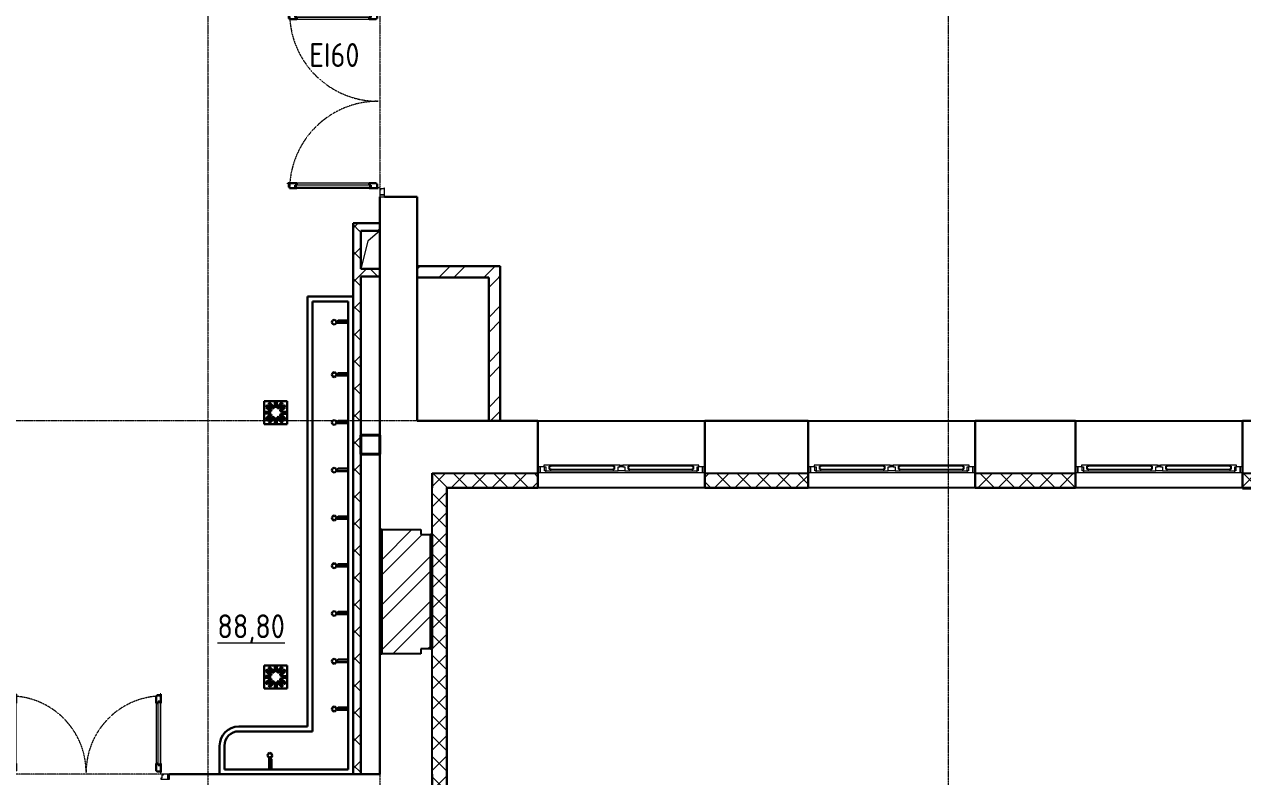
# Model space of a CAD drawing. Header units: millimetres. Extents: x -695119 to 412940, y -249585 to 622758.
# Drawn here: x -109387 to -96631, y 550035 to 557910 of the extents above; entities that cross this region are included whole.
import ezdxf

# ---------------------------------------------------------------- set-up
doc = ezdxf.new("R2010")
doc.units = ezdxf.units.MM
doc.linetypes.add('ADSK_Линия сетки', pattern=[25, 20, -2.5, 0, -2.5])
doc.linetypes.add('ADSK_Штриховая_ш2 п1_5', pattern=[4.5, 3, -1.5])
for name, color, linetype, lineweight in [('Двери', 8, 'Continuous', 9), ('Каркас_Импост', 8, 'Continuous', 9), ('Линии', 7, 'Continuous', 9), ('Марки помещений', 8, 'Continuous', 20), ('Монтажный зазор', 8, 'Continuous', 9), ('Несущие колонны', 252, 'Continuous', 18), ('Окна', 252, 'Continuous', 9), ('Оси', 252, 'Continuous', 9), ('Остекление', 8, 'Continuous', 9), ('Открывание', 8, 'ADSK_Штриховая_ш2 п1_5', 9), ('Панель', 252, 'Continuous', 30), ('Стены разрез', 7, 'Continuous', 30), ('Стены штриховка', 7, 'Continuous', 9), ('Текстовые примечания', 7, 'Continuous', 9)]:
    doc.layers.add(name, color=color, linetype=linetype, lineweight=lineweight)
doc.layers.add('Стены', color=194, linetype='Continuous')
doc.styles.add('GOST Common_2', font='', dxfattribs={"width": 0.9, "height": 250})
doc.styles.get('GOST Common_2').set_extended_font_data('GOST type B')
pattern_1 = [(0, (-109179.56, 538399.79), (406.4, 101.6), [33.528, -271.272, 33.528, -271.272, -1625.6]), (0, (-109179.56, 538399.79), (406.4, 101.6), [-609.6, 33.528, -576.072, 33.528, -271.272, -711.2]), (0, (-109179.56, 538399.79), (406.4, 101.6), [-1524, 33.528, -169.672, 33.528, -474.472]), (120, (-109027.16, 538450.59), (-291.18818, 301.15272), [33.528, -271.272, 33.528, -271.272, -1625.6]), (120, (-109027.16, 538450.59), (-291.18818, 301.15272), [-609.6, 33.528, -576.072, 33.528, -271.272, -711.2]), (120, (-109027.16, 538450.59), (-291.18818, 301.15272), [-1524, 33.528, -169.672, 33.528, -474.472]), (240, (-108976.36, 538653.79), (-115.21182, -402.75272), [33.528, -271.272, 33.528, -271.272, -1625.6]), (240, (-108976.36, 538653.79), (-115.21182, -402.75272), [-609.6, 33.528, -576.072, 33.528, -271.272, -711.2]), (240, (-108976.36, 538653.79), (-115.21182, -402.75272), [-1524, 33.528, -169.672, 33.528, -474.472])]
pattern_2 = [(45, (-109179.56, 538399.79), (-106.066, 106.066), []), (135, (-109179.56, 538399.79), (-106.066, -106.066), [])]
pattern_3 = [(45, (-109179.56, 538399.79), (-141.4214, 141.4214), []), (135, (-109179.56, 538399.79), (-141.4214, -141.4214), [])]
pattern_4 = [(45, (-109179.56, 538399.8), (-235.732, 235.732), []), (45, (-109022.4, 538399.8), (-235.732, 235.732), [])]

# ---------------------------------------------------------------- blocks, each defined once
blk = doc.blocks.new('BIMLIB_Окно_Двустворчатое_VEKA_СФрамугойСнизу_ГЛУХОЕ - Ж_ОК-7_2250х1750-3437283-План 1 этажа смеж')
at = {"layer": 'Каркас_Импост', "lineweight": 18}
for p, q in [((-791, 265), (-850, 265)), ((-850, 265), (-850, 207)), ((-786, 248), (-791, 265)), ((791, 265), (786, 248)), ((850, 265), (791, 265)), ((850, 207), (850, 265)), ((-850, 207), (-812, 207)), ((-792, 207), (-812, 207)), ((-812, 207), (-812, 190)), ((-812, 190), (-756, 190)), ((-804, 207), (-804, 248)), ((-804, 248), (-792, 248)), ((-792, 248), (-792, 207)), ((-742, 248), (-792, 248)), ((-756, 190), (-755, 191)), ((-755, 199), (-755, 231)), ((-755, 231), (-737, 231)), ((-737, 199), (-755, 199)), ((-755, 191), (-754, 190)), ((-754, 190), (-739, 190)), ((-737, 231), (-742, 248)), ((-739, 190), (-737, 199)), ((-85, 248), (-90, 231)), ((-90, 231), (-72, 231)), ((-72, 199), (-90, 199)), ((-90, 199), (-88, 190)), ((-88, 190), (-73, 190)), ((-35, 248), (-85, 248)), ((-73, 190), (-72, 191)), ((-72, 231), (-72, 199)), ((-72, 191), (-71, 190)), ((-71, 190), (-15, 190)), ((-35, 207), (-35, 248)), ((-15, 207), (-35, 207)), ((-15, 190), (-15, 207)), ((35, 207), (15, 207)), ((15, 207), (15, 190)), ((15, 190), (71, 190)), ((35, 248), (35, 207)), ((85, 248), (35, 248)), ((71, 190), (72, 191)), ((72, 199), (72, 231)), ((72, 231), (90, 231)), ((90, 199), (72, 199)), ((72, 191), (73, 190)), ((73, 190), (88, 190)), ((90, 231), (85, 248)), ((88, 190), (90, 199)), ((742, 248), (737, 231)), ((737, 231), (755, 231)), ((755, 199), (737, 199)), ((737, 199), (739, 190)), ((739, 190), (754, 190)), ((792, 248), (742, 248)), ((754, 190), (755, 191)), ((755, 231), (755, 199)), ((755, 191), (756, 190)), ((756, 190), (812, 190)), ((792, 207), (792, 248)), ((792, 248), (804, 248)), ((812, 207), (792, 207)), ((804, 248), (804, 207)), ((812, 190), (812, 207)), ((812, 207), (850, 207))]:
    blk.add_line(p, q, dxfattribs=at)
at = {"layer": 'Каркас_Импост'}
for p, q in [((791, 265), (-791, 265)), ((-756, 190), (-754, 190)), ((-85, 248), (-742, 248)), ((-739, 190), (-88, 190)), ((-73, 190), (-71, 190)), ((-35, 248), (35, 248)), ((-15, 207), (15, 207)), ((15, 190), (-15, 190)), ((71, 190), (73, 190)), ((742, 248), (85, 248)), ((88, 190), (739, 190)), ((754, 190), (756, 190))]:
    blk.add_line(p, q, dxfattribs=at)
at = {"layer": 'Окна'}
for p, q in [((-850, 265), (-875, 265)), ((-850, 207), (-850, 265)), ((875, 265), (850, 265)), ((850, 265), (850, 207)), ((-875, 207), (-850, 207)), ((850, 207), (875, 207))]:
    blk.add_line(p, q, dxfattribs=at)
at = {"layer": 'Остекление'}
for p, q in [((-752, 231), (-755, 231)), ((-755, 231), (-755, 199)), ((-755, 199), (-752, 199)), ((-75, 231), (-752, 231)), ((-752, 231), (-752, 199)), ((-752, 199), (-752, 231)), ((-752, 199), (-75, 199)), ((-75, 199), (-75, 231)), ((-75, 231), (-75, 199)), ((-72, 231), (-75, 231)), ((-75, 199), (-72, 199)), ((-72, 199), (-72, 231)), ((75, 231), (72, 231)), ((72, 231), (72, 199)), ((72, 199), (75, 199)), ((752, 231), (75, 231)), ((75, 231), (75, 199)), ((75, 199), (75, 231)), ((75, 199), (752, 199)), ((752, 199), (752, 231)), ((752, 231), (752, 199)), ((755, 231), (752, 231)), ((752, 199), (755, 199)), ((755, 199), (755, 231))]:
    blk.add_line(p, q, dxfattribs=at)
blk = doc.blocks.new('Дверь_Alumark_двупольная_S50 - Ш_2_Внутр_2000х2350-2611084-План 1 этажа смеж')
at = {"layer": 'Каркас_Импост'}
for p, q in [((-806, 195), (-855, 195)), ((-855, 195), (-855, 145)), ((-855, 145), (-783, 145)), ((-806, 187), (-806, 195)), ((-792, 187), (-806, 187)), ((-792, 153), (-792, 187)), ((-783, 153), (-792, 153)), ((-783, 145), (-783, 153)), ((1042, 153), (1033, 153)), ((1033, 153), (1033, 145)), ((1033, 145), (1105, 145)), ((1056, 187), (1042, 187)), ((1042, 187), (1042, 153)), ((1056, 195), (1056, 187)), ((1105, 195), (1056, 195)), ((1105, 145), (1105, 195))]:
    blk.add_line(p, q, dxfattribs=at)
at = {"layer": 'Монтажный зазор'}
for p, q in [((-875, 195), (-875, 145)), ((-855, 195), (-875, 195)), ((-875, 145), (-855, 145)), ((-855, 145), (-855, 195)), ((1125, 195), (1105, 195)), ((1105, 195), (1105, 145)), ((1105, 145), (1125, 145)), ((1125, 145), (1125, 195))]:
    blk.add_line(p, q, dxfattribs=at)
at = {"layer": 'Остекление'}
for p, q in [((-774, 1081), (-774, 289)), ((-753, 1081), (-774, 1081)), ((-753, 289), (-753, 1081)), ((1003, 289), (1003, 1081)), ((1003, 1081), (1024, 1081)), ((1024, 1081), (1024, 289)), ((-774, 289), (-753, 289)), ((1024, 289), (1003, 289))]:
    blk.add_line(p, q, dxfattribs=at)
at = {"layer": 'Открывание'}
for centre, start, end in [((-801, 213), 360, 88.8862), ((1051, 213), 91.1138, 180)]:
    blk.add_arc(centre, 926, start, end, dxfattribs=at)
at = {"layer": 'Панель'}
for p, q in [((-733, 1157), (-741, 1157)), ((-741, 1157), (-741, 1148)), ((-733, 1063), (-733, 1157)), ((1033, 1157), (1025, 1157)), ((1025, 1157), (1025, 1148)), ((1033, 1063), (1033, 1157)), ((-775, 1139), (-783, 1139)), ((-783, 1139), (-783, 1063)), ((-774, 1063), (-783, 1063)), ((-741, 1148), (-775, 1148)), ((-775, 1148), (-775, 1139)), ((-774, 1081), (-774, 1063)), ((-753, 1081), (-774, 1081)), ((-753, 1063), (-753, 1081)), ((-733, 1063), (-753, 1063)), ((991, 1139), (983, 1139)), ((983, 1139), (983, 1063)), ((983, 1063), (1003, 1063)), ((1025, 1148), (991, 1148)), ((991, 1148), (991, 1139)), ((1003, 1063), (1003, 1081)), ((1003, 1081), (1024, 1081)), ((1024, 1081), (1024, 1063)), ((1024, 1063), (1033, 1063)), ((-783, 307), (-783, 213)), ((-774, 307), (-783, 307)), ((-774, 289), (-774, 307)), ((-753, 289), (-774, 289)), ((-753, 307), (-753, 289)), ((-733, 307), (-753, 307)), ((-733, 231), (-733, 307)), ((983, 307), (983, 231)), ((983, 307), (1003, 307)), ((1003, 307), (1003, 289)), ((1003, 289), (1024, 289)), ((1024, 307), (1033, 307)), ((1024, 289), (1024, 307)), ((1033, 213), (1033, 307)), ((-783, 213), (-775, 213)), ((-775, 213), (-775, 222)), ((-775, 222), (-741, 222)), ((-741, 222), (-741, 231)), ((-741, 231), (-733, 231)), ((983, 231), (991, 231)), ((991, 231), (991, 222)), ((991, 222), (1025, 222)), ((1025, 222), (1025, 213)), ((1025, 213), (1033, 213))]:
    blk.add_line(p, q, dxfattribs=at)
at = {"layer": 'Панель', "lineweight": 9}
for p, q in [((-783, 1063), (-783, 307)), ((-733, 307), (-733, 1063)), ((983, 1063), (983, 307)), ((1033, 307), (1033, 1063))]:
    blk.add_line(p, q, dxfattribs=at)
blk = doc.blocks.new('Дверь_Alumark_двупольная_S50 - Ш_2_Внутр_1750х2350-3531886-План 1 этажа смеж')
at = {"layer": 'Каркас_Импост'}
for p, q in [((-681, 60), (-730, 60)), ((-730, 60), (-730, 10)), ((-730, 10), (-658, 10)), ((-681, 52), (-681, 60)), ((-667, 52), (-681, 52)), ((-667, 18), (-667, 52)), ((-658, 18), (-667, 18)), ((-658, 10), (-658, 18)), ((917, 18), (908, 18)), ((908, 18), (908, 10)), ((908, 10), (980, 10)), ((931, 52), (917, 52)), ((917, 52), (917, 18)), ((931, 60), (931, 52)), ((980, 60), (931, 60)), ((980, 10), (980, 60))]:
    blk.add_line(p, q, dxfattribs=at)
at = {"layer": 'Монтажный зазор'}
for p, q in [((-750, 60), (-750, 10)), ((-730, 60), (-750, 60)), ((-750, 10), (-730, 10)), ((-730, 10), (-730, 60)), ((1000, 60), (980, 60)), ((980, 60), (980, 10)), ((980, 10), (1000, 10)), ((1000, 10), (1000, 60))]:
    blk.add_line(p, q, dxfattribs=at)
at = {"layer": 'Остекление'}
for p, q in [((-649, 821), (-649, 154)), ((-628, 821), (-649, 821)), ((-628, 154), (-628, 821)), ((878, 154), (878, 821)), ((878, 821), (899, 821)), ((899, 821), (899, 154)), ((-649, 154), (-628, 154)), ((899, 154), (878, 154))]:
    blk.add_line(p, q, dxfattribs=at)
at = {"layer": 'Открывание'}
for centre, start, end in [((-676, 78), 360, 88.7123), ((926, 78), 91.2877, 180)]:
    blk.add_arc(centre, 801, start, end, dxfattribs=at)
at = {"layer": 'Панель'}
for p, q in [((-608, 897), (-616, 897)), ((-616, 897), (-616, 888)), ((-608, 803), (-608, 897)), ((908, 897), (900, 897)), ((900, 897), (900, 888)), ((908, 803), (908, 897)), ((-650, 879), (-658, 879)), ((-658, 879), (-658, 803)), ((-649, 803), (-658, 803)), ((-616, 888), (-650, 888)), ((-650, 888), (-650, 879)), ((-649, 821), (-649, 803)), ((-628, 821), (-649, 821)), ((-628, 803), (-628, 821)), ((-608, 803), (-628, 803)), ((866, 879), (858, 879)), ((858, 879), (858, 803)), ((858, 803), (878, 803)), ((900, 888), (866, 888)), ((866, 888), (866, 879)), ((878, 803), (878, 821)), ((878, 821), (899, 821)), ((899, 821), (899, 803)), ((899, 803), (908, 803)), ((-658, 172), (-658, 78)), ((-649, 172), (-658, 172)), ((-649, 154), (-649, 172)), ((-628, 154), (-649, 154)), ((-628, 172), (-628, 154)), ((-608, 172), (-628, 172)), ((-608, 96), (-608, 172)), ((858, 172), (858, 96)), ((858, 172), (878, 172)), ((878, 172), (878, 154)), ((878, 154), (899, 154)), ((899, 172), (908, 172)), ((899, 154), (899, 172)), ((908, 78), (908, 172)), ((-658, 78), (-650, 78)), ((-650, 78), (-650, 87)), ((-650, 87), (-616, 87)), ((-616, 87), (-616, 96)), ((-616, 96), (-608, 96)), ((858, 96), (866, 96)), ((866, 96), (866, 87)), ((866, 87), (900, 87)), ((900, 87), (900, 78)), ((900, 78), (908, 78))]:
    blk.add_line(p, q, dxfattribs=at)
at = {"layer": 'Панель', "lineweight": 9}
for p, q in [((-658, 803), (-658, 172)), ((-608, 172), (-608, 803)), ((858, 803), (858, 172)), ((908, 172), (908, 803))]:
    blk.add_line(p, q, dxfattribs=at)
blk = doc.blocks.new('ADSK_КолоннаЖБ_Прямоугольная1 - 200x200мм-3849918-План 1 этажа смеж')
at = {"layer": 'Несущие колонны', "lineweight": 40}
for p, q in [((-100, -100), (-100, 100)), ((-100, 100), (100, 100)), ((100, 100), (-100, 100)), ((-100, 100), (-100, -100)), ((100, 100), (100, -100)), ((100, -100), (100, 100)), ((100, -100), (-100, -100)), ((-100, -100), (100, -100))]:
    blk.add_line(p, q, dxfattribs=at)

msp = doc.modelspace()

# ---------------------------------------------------------------- hatches: boundary and pattern name
at = {"layer": 'Стены разрез', "lineweight": 9}
h = msp.add_hatch(dxfattribs=at)
h.set_pattern_fill('FP_2', color=256, style=0, pattern_type=2)
h.set_pattern_definition(pattern_3)
h.paths.add_polyline_path([(-105865.535, 555750.058), (-105665.535, 555750.058), (-105665.535, 555830.058), (-105945.535, 555830.058), (-105945.535, 555750.058)])
h = msp.add_hatch(dxfattribs=at)
h.set_pattern_fill('FP_2', color=256, style=0, pattern_type=2)
h.set_pattern_definition(pattern_3)
h.paths.add_polyline_path([(-105865.535, 550060.058), (-105865.535, 555750.058), (-105945.535, 555750.058), (-105945.535, 550060.058)])
h = msp.add_hatch(dxfattribs=at)
h.set_pattern_fill('FP_2', color=256, style=0, pattern_type=2)
h.set_pattern_definition(pattern_3)
h.paths.add_polyline_path([(-105865.535, 555270.058), (-105665.535, 555270.058), (-105665.535, 555350.058), (-105865.535, 555350.058)])
h = msp.add_hatch(dxfattribs=at)
h.set_pattern_fill('FP_1', color=256, style=0, pattern_type=2)
h.set_pattern_definition(pattern_4)
h.paths.add_polyline_path([(-104403.535, 555260.058), (-104403.535, 555380.058), (-105275.535, 555380.058), (-105275.535, 555260.058), (-104523.535, 555260.058)])
h = msp.add_hatch(dxfattribs=at)
h.set_pattern_fill('FP_1', color=256, style=0, pattern_type=2)
h.set_pattern_definition(pattern_4)
h.paths.add_polyline_path([(-104403.535, 553760.058), (-104403.535, 555260.058), (-104523.535, 555260.058), (-104523.535, 553760.058)])
h = msp.add_hatch(dxfattribs=at)
h.set_pattern_fill('FP_5', color=256, style=0, pattern_type=2)
h.set_pattern_definition(pattern_2)
h.paths.add_polyline_path([(-89952.535, 553060.058), (-89952.535, 553134.058), (-89950.535, 553134.058), (-89950.535, 553210.058), (-90990.535, 553210.058), (-90990.535, 553134.058), (-90988.535, 553134.058), (-90988.535, 553060.058), (-90011.374, 553060.058)])
h.paths.add_polyline_path([(-88198.535, 553060.058), (-87117.535, 553060.058), (-87117.535, 553134.058), (-87115.535, 553134.058), (-87115.535, 553210.058), (-88200.535, 553210.058), (-88200.535, 553134.058), (-88198.535, 553134.058)])
h.paths.add_polyline_path([(-81617.535, 553060.058), (-81617.535, 553210.058), (-85313.535, 553210.058), (-85313.535, 553060.058), (-82118.346, 553060.058)])
h.paths.add_polyline_path([(-92742.535, 553060.058), (-92742.535, 553134.058), (-92740.535, 553134.058), (-92740.535, 553210.058), (-93805.535, 553210.058), (-93805.535, 553134.058), (-93803.535, 553134.058), (-93803.535, 553060.058), (-93599.114, 553060.058)])
h.paths.add_polyline_path([(-95557.535, 553060.058), (-95557.535, 553134.058), (-95555.535, 553134.058), (-95555.535, 553210.058), (-96630.535, 553210.058), (-96630.535, 553134.058), (-96628.535, 553134.058), (-96628.535, 553060.058), (-95751.758, 553060.058)])
h.paths.add_polyline_path([(-99428.535, 553060.058), (-98382.535, 553060.058), (-98382.535, 553134.058), (-98380.535, 553134.058), (-98380.535, 553210.058), (-99430.535, 553210.058), (-99430.535, 553134.058), (-99428.535, 553134.058)])
h.paths.add_polyline_path([(-105115.535, 553060.058), (-104012.535, 553060.058), (-104012.535, 553134.058), (-104010.535, 553134.058), (-104010.535, 553210.058), (-105115.535, 553210.058), (-105115.535, 553134.058)])
h.paths.add_polyline_path([(-101182.535, 553060.058), (-101182.535, 553134.058), (-101180.535, 553134.058), (-101180.535, 553210.058), (-102260.535, 553210.058), (-102260.535, 553134.058), (-102258.535, 553134.058), (-102258.535, 553060.058), (-102209.689, 553060.058)])
h = msp.add_hatch(dxfattribs=at)
h.set_pattern_fill('FP_4', color=256, style=0, pattern_type=2)
h.set_pattern_definition(pattern_1)
h.paths.add_polyline_path([(-81617.535, 553058.058), (-81617.535, 553060.058), (-85313.535, 553060.058), (-85313.535, 553058.058), (-82118.346, 553058.058)])
h.paths.add_polyline_path([(-96469.306, 553058.058), (-95555.535, 553058.058), (-95555.535, 553134.058), (-95557.535, 553134.058), (-95557.535, 553060.058), (-96628.535, 553060.058), (-96628.535, 553134.058), (-96630.535, 553134.058), (-96630.535, 553058.058)])
h.paths.add_polyline_path([(-98380.535, 553058.058), (-98380.535, 553134.058), (-98382.535, 553134.058), (-98382.535, 553060.058), (-99428.535, 553060.058), (-99428.535, 553134.058), (-99430.535, 553134.058), (-99430.535, 553058.058), (-99339.497, 553058.058)])
h.paths.add_polyline_path([(-90011.374, 553058.058), (-89950.535, 553058.058), (-89950.535, 553134.058), (-89952.535, 553134.058), (-89952.535, 553060.058), (-90988.535, 553060.058), (-90988.535, 553134.058), (-90990.535, 553134.058), (-90990.535, 553058.058), (-90728.922, 553058.058)])
h.paths.add_polyline_path([(-104963.535, 553058.058), (-104010.535, 553058.058), (-104010.535, 553134.058), (-104012.535, 553134.058), (-104012.535, 553060.058), (-104965.535, 553060.058)])
h.paths.add_polyline_path([(-93805.535, 553058.058), (-92740.535, 553058.058), (-92740.535, 553134.058), (-92742.535, 553134.058), (-92742.535, 553060.058), (-93803.535, 553060.058), (-93803.535, 553134.058), (-93805.535, 553134.058)])
h.paths.add_polyline_path([(-87115.535, 553058.058), (-87115.535, 553134.058), (-87117.535, 553134.058), (-87117.535, 553060.058), (-88198.535, 553060.058), (-88198.535, 553134.058), (-88200.535, 553134.058), (-88200.535, 553058.058), (-87141.182, 553058.058)])
h.paths.add_polyline_path([(-102260.535, 553058.058), (-101180.535, 553058.058), (-101180.535, 553134.058), (-101182.535, 553134.058), (-101182.535, 553060.058), (-102258.535, 553060.058), (-102258.535, 553134.058), (-102260.535, 553134.058)])
h = msp.add_hatch(dxfattribs=at)
h.set_pattern_fill('FP_4', color=256, style=0, pattern_type=2)
h.set_pattern_definition(pattern_1)
h.paths.add_polyline_path([(-133015.535, 553052.058), (-132490.535, 553052.058), (-132490.535, 553057.058), (-133015.535, 553057.058)])
h.paths.add_polyline_path([(-123565.535, 553052.058), (-123565.535, 553057.058), (-124065.535, 553057.058), (-124065.535, 553052.058), (-123736.128, 553052.058)])
h.paths.add_polyline_path([(-96095.535, 553052.058), (-96095.535, 553057.058), (-96630.535, 553057.058), (-96630.535, 553052.058), (-96469.306, 553052.058)])
h = msp.add_hatch(dxfattribs=at)
h.set_pattern_fill('FP_5', color=256, style=0, pattern_type=2)
h.set_pattern_definition(pattern_2)
h.paths.add_polyline_path([(-105115.535, 549360.058), (-104965.535, 549360.058), (-104965.535, 553060.058), (-105115.535, 553060.058), (-105115.535, 549510.058)])
h = msp.add_hatch(dxfattribs=at)
h.set_pattern_fill('FP_4', color=256, style=0, pattern_type=2)
h.set_pattern_definition(pattern_1)
h.paths.add_polyline_path([(-104963.535, 549360.058), (-104963.535, 553058.058), (-104965.535, 553058.058), (-104965.535, 549360.058)])
h = msp.add_hatch(dxfattribs=at)
h.set_pattern_fill('FP_1', color=256, style=0, pattern_type=2)
h.set_pattern_definition(pattern_4)
h.paths.add_polyline_path([(-105235.535, 551321.076), (-105235.535, 551371.076), (-105135.535, 551371.076), (-105135.535, 552571.076), (-105235.535, 552571.076), (-105235.535, 552621.076), (-105645.535, 552621.076), (-105645.535, 551321.076)])

# ---------------------------------------------------------------- linework, layer by layer
at = {"lineweight": 18}
for p, q in [((-105665.535, 555750.058), (-105792.177, 555640.524)), ((-105792.177, 555640.524), (-105865.535, 555350.058))]:
    msp.add_line(p, q, dxfattribs=at)
at = {"layer": 'Линии', "lineweight": 30}
for p, q in [((-106421.417, 550558.961), (-106421.417, 555059.504)), ((-105945.535, 555059.504), (-106421.417, 555059.504)), ((-106371.372, 550508.918), (-106371.372, 555009.504)), ((-105995.535, 555009.504), (-106371.372, 555009.504)), ((-105995.535, 555009.504), (-105995.535, 550110.058)), ((-106160.732, 554809.53), (-106169.187, 554792.62)), ((-106169.187, 554792.62), (-106160.732, 554775.71)), ((-106143.822, 554817.984), (-106160.732, 554809.53)), ((-106126.913, 554809.53), (-106143.822, 554817.984)), ((-106118.458, 554792.62), (-106126.913, 554809.53)), ((-106126.913, 554775.71), (-106118.458, 554792.62)), ((-106110.005, 554801.075), (-106118.46, 554792.62)), ((-106118.46, 554792.62), (-106110.005, 554784.165)), ((-106101.55, 554809.529), (-106110.005, 554801.075)), ((-106110.005, 554784.165), (-106101.55, 554784.165)), ((-106000.092, 554809.529), (-106101.55, 554809.529)), ((-106101.55, 554784.165), (-106000.092, 554784.165)), ((-106160.732, 554775.71), (-106143.822, 554767.256)), ((-106143.822, 554767.256), (-106126.913, 554775.71)), ((-106143.822, 554267.984), (-106160.732, 554259.53)), ((-106126.913, 554259.53), (-106143.822, 554267.984)), ((-106160.732, 554259.53), (-106169.187, 554242.62)), ((-106169.187, 554242.62), (-106160.732, 554225.71)), ((-106160.732, 554225.71), (-106143.822, 554217.256)), ((-106143.822, 554217.256), (-106126.913, 554225.71)), ((-106118.458, 554242.62), (-106126.913, 554259.53)), ((-106126.913, 554225.71), (-106118.458, 554242.62)), ((-106110.005, 554251.075), (-106118.46, 554242.62)), ((-106118.46, 554242.62), (-106110.005, 554234.165)), ((-106101.55, 554259.529), (-106110.005, 554251.075)), ((-106110.005, 554234.165), (-106101.55, 554234.165)), ((-106000.092, 554259.529), (-106101.55, 554259.529)), ((-106101.55, 554234.165), (-106000.092, 554234.165)), ((-106635.855, 553965.412), (-106875.855, 553965.412)), ((-106875.308, 553964.865), (-106875.308, 553724.865)), ((-106817.481, 553864.465), (-106853.705, 553900.688)), ((-106840.11, 553915.377), (-106803.886, 553879.154)), ((-106789.601, 553893.439), (-106825.824, 553929.663)), ((-106811.682, 553943.805), (-106775.459, 553907.581)), ((-106764.998, 553915.82), (-106764.998, 553948.193)), ((-106744.998, 553948.193), (-106744.998, 553915.82)), ((-106700.036, 553943.805), (-106736.259, 553907.581)), ((-106722.117, 553893.439), (-106685.893, 553929.663)), ((-106707.832, 553879.154), (-106671.608, 553915.377)), ((-106656.919, 553900.688), (-106693.143, 553864.465)), ((-106635.308, 553724.865), (-106635.308, 553964.865)), ((-106824.923, 553835.33), (-106857.295, 553835.544)), ((-106857.163, 553855.543), (-106824.791, 553855.33)), ((-106853.705, 553789.041), (-106817.481, 553825.265)), ((-106803.339, 553811.123), (-106839.563, 553774.899)), ((-106825.278, 553760.614), (-106789.054, 553796.838)), ((-106774.912, 553782.696), (-106811.135, 553746.472)), ((-106764.451, 553742.085), (-106764.451, 553774.458)), ((-106744.451, 553774.458), (-106744.451, 553742.085)), ((-106699.489, 553746.472), (-106735.712, 553782.696)), ((-106721.57, 553796.838), (-106685.347, 553760.614)), ((-106671.061, 553774.899), (-106707.285, 553811.123)), ((-106693.143, 553825.265), (-106656.919, 553789.041)), ((-106651.738, 553834.187), (-106684.111, 553834.401)), ((-106683.979, 553854.4), (-106651.607, 553854.187)), ((-106160.732, 553759.53), (-106169.187, 553742.62)), ((-106143.822, 553767.984), (-106160.732, 553759.53)), ((-106126.913, 553759.53), (-106143.822, 553767.984)), ((-106118.458, 553742.62), (-106126.913, 553759.53)), ((-106101.55, 553759.529), (-106110.005, 553751.075)), ((-106000.092, 553759.529), (-106101.55, 553759.529)), ((-106875.308, 553724.865), (-106635.308, 553724.865)), ((-106169.187, 553742.62), (-106160.732, 553725.71)), ((-106160.732, 553725.71), (-106143.822, 553717.256)), ((-106143.822, 553717.256), (-106126.913, 553725.71)), ((-106126.913, 553725.71), (-106118.458, 553742.62)), ((-106110.005, 553751.075), (-106118.46, 553742.62)), ((-106118.46, 553742.62), (-106110.005, 553734.165)), ((-106110.005, 553734.165), (-106101.55, 553734.165)), ((-106101.55, 553734.165), (-106000.092, 553734.165)), ((-106160.732, 553259.53), (-106169.187, 553242.62)), ((-106143.822, 553267.984), (-106160.732, 553259.53)), ((-106126.913, 553259.53), (-106143.822, 553267.984)), ((-106118.458, 553242.62), (-106126.913, 553259.53)), ((-106110.005, 553251.075), (-106118.46, 553242.62)), ((-106101.55, 553259.529), (-106110.005, 553251.075)), ((-106000.092, 553259.529), (-106101.55, 553259.529)), ((-106169.187, 553242.62), (-106160.732, 553225.71)), ((-106160.732, 553225.71), (-106143.822, 553217.256)), ((-106143.822, 553217.256), (-106126.913, 553225.71)), ((-106126.913, 553225.71), (-106118.458, 553242.62)), ((-106118.46, 553242.62), (-106110.005, 553234.165)), ((-106110.005, 553234.165), (-106101.55, 553234.165)), ((-106101.55, 553234.165), (-106000.092, 553234.165)), ((-106160.732, 552759.53), (-106169.187, 552742.62)), ((-106169.187, 552742.62), (-106160.732, 552725.71)), ((-106143.822, 552767.984), (-106160.732, 552759.53)), ((-106126.913, 552759.53), (-106143.822, 552767.984)), ((-106118.458, 552742.62), (-106126.913, 552759.53)), ((-106126.913, 552725.71), (-106118.458, 552742.62)), ((-106110.005, 552751.075), (-106118.46, 552742.62)), ((-106118.46, 552742.62), (-106110.005, 552734.165)), ((-106101.55, 552759.529), (-106110.005, 552751.075)), ((-106000.092, 552759.529), (-106101.55, 552759.529)), ((-106160.732, 552725.71), (-106143.822, 552717.256)), ((-106143.822, 552717.256), (-106126.913, 552725.71)), ((-106110.005, 552734.165), (-106101.55, 552734.165)), ((-106101.55, 552734.165), (-106000.092, 552734.165)), ((-106160.732, 552259.53), (-106169.187, 552242.62)), ((-106169.187, 552242.62), (-106160.732, 552225.71)), ((-106143.822, 552267.984), (-106160.732, 552259.53)), ((-106160.732, 552225.71), (-106143.822, 552217.256)), ((-106126.913, 552259.53), (-106143.822, 552267.984)), ((-106143.822, 552217.256), (-106126.913, 552225.71)), ((-106118.458, 552242.62), (-106126.913, 552259.53)), ((-106126.913, 552225.71), (-106118.458, 552242.62)), ((-106110.005, 552251.075), (-106118.46, 552242.62)), ((-106118.46, 552242.62), (-106110.005, 552234.165)), ((-106101.55, 552259.529), (-106110.005, 552251.075)), ((-106110.005, 552234.165), (-106101.55, 552234.165)), ((-106000.092, 552259.529), (-106101.55, 552259.529)), ((-106101.55, 552234.165), (-106000.092, 552234.165)), ((-106160.732, 551759.53), (-106169.187, 551742.62)), ((-106169.187, 551742.62), (-106160.732, 551725.71)), ((-106143.822, 551767.984), (-106160.732, 551759.53)), ((-106160.732, 551725.71), (-106143.822, 551717.256)), ((-106126.913, 551759.53), (-106143.822, 551767.984)), ((-106143.822, 551717.256), (-106126.913, 551725.71)), ((-106118.458, 551742.62), (-106126.913, 551759.53)), ((-106126.913, 551725.71), (-106118.458, 551742.62)), ((-106110.005, 551751.075), (-106118.46, 551742.62)), ((-106118.46, 551742.62), (-106110.005, 551734.165)), ((-106101.55, 551759.529), (-106110.005, 551751.075)), ((-106110.005, 551734.165), (-106101.55, 551734.165)), ((-106000.092, 551759.529), (-106101.55, 551759.529)), ((-106101.55, 551734.165), (-106000.092, 551734.165)), ((-106160.732, 551259.53), (-106169.187, 551242.62)), ((-106169.187, 551242.62), (-106160.732, 551225.71)), ((-106143.822, 551267.984), (-106160.732, 551259.53)), ((-106160.732, 551225.71), (-106143.822, 551217.256)), ((-106126.913, 551259.53), (-106143.822, 551267.984)), ((-106143.822, 551217.256), (-106126.913, 551225.71)), ((-106118.458, 551242.62), (-106126.913, 551259.53)), ((-106126.913, 551225.71), (-106118.458, 551242.62)), ((-106110.005, 551251.075), (-106118.46, 551242.62)), ((-106118.46, 551242.62), (-106110.005, 551234.165)), ((-106101.55, 551259.529), (-106110.005, 551251.075)), ((-106110.005, 551234.165), (-106101.55, 551234.165)), ((-106000.092, 551259.529), (-106101.55, 551259.529)), ((-106101.55, 551234.165), (-106000.092, 551234.165)), ((-106635.855, 551198.682), (-106875.855, 551198.682)), ((-106875.308, 551198.135), (-106875.308, 550958.135)), ((-106857.163, 551088.813), (-106824.791, 551088.599)), ((-106817.481, 551097.734), (-106853.705, 551133.958)), ((-106840.11, 551148.647), (-106803.886, 551112.423)), ((-106789.601, 551126.709), (-106825.824, 551162.932)), ((-106811.682, 551177.074), (-106775.459, 551140.851)), ((-106764.998, 551149.089), (-106764.998, 551181.462)), ((-106744.998, 551181.462), (-106744.998, 551149.089)), ((-106700.036, 551177.074), (-106736.259, 551140.851)), ((-106722.117, 551126.709), (-106685.893, 551162.932)), ((-106707.832, 551112.423), (-106671.608, 551148.647)), ((-106656.919, 551133.958), (-106693.143, 551097.734)), ((-106683.979, 551087.67), (-106651.607, 551087.456)), ((-106635.308, 550958.135), (-106635.308, 551198.135)), ((-106875.308, 550958.135), (-106635.308, 550958.135)), ((-106824.923, 551068.599), (-106857.295, 551068.813)), ((-106853.705, 551022.311), (-106817.481, 551058.535)), ((-106803.339, 551044.392), (-106839.563, 551008.169)), ((-106825.278, 550993.883), (-106789.054, 551030.107)), ((-106774.912, 551015.965), (-106811.135, 550979.741)), ((-106764.451, 550975.354), (-106764.451, 551007.727)), ((-106744.451, 551007.727), (-106744.451, 550975.354)), ((-106699.489, 550979.741), (-106735.712, 551015.965)), ((-106721.57, 551030.107), (-106685.347, 550993.883)), ((-106671.061, 551008.169), (-106707.285, 551044.392)), ((-106693.143, 551058.535), (-106656.919, 551022.311)), ((-106651.738, 551067.457), (-106684.111, 551067.67)), ((-106160.732, 550759.53), (-106169.187, 550742.62)), ((-106169.187, 550742.62), (-106160.732, 550725.71)), ((-106143.822, 550767.984), (-106160.732, 550759.53)), ((-106160.732, 550725.71), (-106143.822, 550717.256)), ((-106126.913, 550759.53), (-106143.822, 550767.984)), ((-106143.822, 550717.256), (-106126.913, 550725.71)), ((-106118.458, 550742.62), (-106126.913, 550759.53)), ((-106126.913, 550725.71), (-106118.458, 550742.62)), ((-106110.005, 550751.075), (-106118.46, 550742.62)), ((-106118.46, 550742.62), (-106110.005, 550734.165)), ((-106101.55, 550759.529), (-106110.005, 550751.075)), ((-106110.005, 550734.165), (-106101.55, 550734.165)), ((-106000.092, 550759.529), (-106101.55, 550759.529)), ((-106101.55, 550734.165), (-106000.092, 550734.165)), ((-107145.595, 550508.918), (-106371.372, 550508.918)), ((-107142.031, 550558.961), (-106421.417, 550558.961)), ((-107342.031, 550060.058), (-107342.031, 550358.961)), ((-107292.031, 550110.058), (-107292.031, 550358.961)), ((-106832.615, 550275.407), (-106841.07, 550258.497)), ((-106841.07, 550258.497), (-106832.615, 550241.588)), ((-106815.705, 550283.862), (-106832.615, 550275.407)), ((-106832.615, 550241.588), (-106815.705, 550233.133)), ((-106815.706, 550233.135), (-106824.16, 550224.68)), ((-106824.16, 550224.68), (-106824.16, 550216.225)), ((-106824.16, 550216.225), (-106824.16, 550114.767)), ((-106807.251, 550224.68), (-106815.706, 550233.135)), ((-106798.796, 550275.407), (-106815.705, 550283.862)), ((-106815.705, 550233.133), (-106798.796, 550241.588)), ((-106798.796, 550216.225), (-106807.251, 550224.68)), ((-106790.341, 550258.497), (-106798.796, 550275.407)), ((-106798.796, 550241.588), (-106790.341, 550258.497)), ((-106798.796, 550114.767), (-106798.796, 550216.225)), ((-105995.535, 550110.058), (-107292.031, 550110.058))]:
    msp.add_line(p, q, dxfattribs=at)
for centre, radius, start, end in [((-106847.181, 553908.306), 10, 45, 225), ((-106818.753, 553936.734), 10, 45, 225), ((-106782.53, 553900.51), 10, 225, 45), ((-106754.998, 553948.193), 10, 0, 180), ((-106754.998, 553915.82), 10, 180, 0), ((-106729.188, 553900.51), 10, 135, 315), ((-106692.964, 553936.734), 10, 315, 135), ((-106664.537, 553908.306), 10, 315, 135), ((-106857.229, 553845.543), 10, 89.621934, 269.621934), ((-106846.634, 553781.97), 10, 135, 315), ((-106818.207, 553753.543), 10, 135, 315), ((-106824.857, 553845.33), 10, 269.621934, 89.621934), ((-106810.41, 553871.536), 10, 225, 45), ((-106810.41, 553818.194), 10, 315, 135), ((-106781.983, 553789.767), 10, 315, 135), ((-106754.451, 553774.458), 10, 0, 180), ((-106728.641, 553789.767), 10, 45, 225), ((-106700.214, 553871.536), 10, 135, 315), ((-106700.214, 553818.194), 10, 45, 225), ((-106692.418, 553753.543), 10, 225, 45), ((-106684.045, 553844.401), 10, 89.621934, 269.621934), ((-106663.99, 553781.97), 10, 225, 45), ((-106651.673, 553844.187), 10, 269.621934, 89.621934), ((-106754.451, 553742.085), 10, 180, 0), ((-106857.229, 551078.813), 10, 89.621934, 269.621934), ((-106847.181, 551141.576), 10, 45, 225), ((-106818.753, 551170.003), 10, 45, 225), ((-106824.857, 551078.599), 10, 269.621934, 89.621934), ((-106810.41, 551104.805), 10, 225, 45), ((-106782.53, 551133.78), 10, 225, 45), ((-106754.998, 551181.462), 10, 0, 180), ((-106754.998, 551149.089), 10, 180, 0), ((-106729.188, 551133.78), 10, 135, 315), ((-106700.214, 551104.805), 10, 135, 315), ((-106692.964, 551170.003), 10, 315, 135), ((-106684.045, 551077.67), 10, 89.621934, 269.621934), ((-106664.537, 551141.576), 10, 315, 135), ((-106651.673, 551077.456), 10, 269.621934, 89.621934), ((-106846.634, 551015.24), 10, 135, 315), ((-106818.207, 550986.812), 10, 135, 315), ((-106810.41, 551051.464), 10, 315, 135), ((-106781.983, 551023.036), 10, 315, 135), ((-106754.451, 551007.727), 10, 0, 180), ((-106754.451, 550975.354), 10, 180, 0), ((-106728.641, 551023.036), 10, 45, 225), ((-106700.214, 551051.464), 10, 45, 225), ((-106692.418, 550986.812), 10, 225, 45), ((-106663.99, 551015.24), 10, 225, 45), ((-107142.031, 550358.961), 200, 90, 180), ((-107142.031, 550358.961), 150, 90, 180)]:
    msp.add_arc(centre, radius, start, end, dxfattribs=at)
at = {"layer": 'Оси', "linetype": 'ADSK_Линия сетки'}
for p, q in [((-107465.535, 572133.794), (-107465.535, 505864.372)), ((-105665.535, 572133.794), (-105665.535, 505864.372)), ((-99715.535, 572133.794), (-99715.535, 507134.372)), ((-72648.241, 553760.058), (-149587.813, 553760.058)), ((-107095.533, 550060.058), (-149587.813, 550060.058))]:
    msp.add_line(p, q, dxfattribs=at)
at = {"layer": 'Стены'}
for p, q in [((-104010.535, 553760.058), (-102260.535, 553760.058)), ((-101180.535, 553760.058), (-99430.535, 553760.058)), ((-98380.535, 553760.058), (-96630.535, 553760.058)), ((-105115.535, 553210.058), (-104010.535, 553210.058)), ((-102260.535, 553210.058), (-101180.535, 553210.058)), ((-99430.535, 553210.058), (-98380.535, 553210.058)), ((-96630.535, 553210.058), (-95555.535, 553210.058)), ((-105115.535, 552571.076), (-105115.535, 553058.058)), ((-102260.535, 553058.058), (-104010.535, 553058.058)), ((-99430.535, 553058.058), (-101180.535, 553058.058)), ((-96630.535, 553058.058), (-98380.535, 553058.058)), ((-105665.535, 551321.076), (-105665.535, 552621.076)), ((-105645.535, 552621.076), (-105235.535, 552621.076)), ((-105235.535, 552621.076), (-105235.535, 552571.076)), ((-105235.535, 552571.076), (-105135.535, 552571.076)), ((-105135.535, 551371.076), (-105235.535, 551371.076)), ((-105235.535, 551371.076), (-105235.535, 551321.076)), ((-105115.535, 550060.058), (-105115.535, 551371.076)), ((-105235.535, 551321.076), (-105645.535, 551321.076))]:
    msp.add_line(p, q, dxfattribs=at)
at = {"layer": 'Стены разрез'}
for p, q in [((-105665.535, 556104.755), (-105665.535, 553610.058)), ((-105275.535, 556104.755), (-105615.535, 556104.755)), ((-105275.535, 553760.058), (-105275.535, 556104.755)), ((-105945.535, 555830.058), (-105945.535, 550060.058)), ((-105665.535, 555830.058), (-105945.535, 555830.058)), ((-105865.535, 555350.058), (-105865.535, 555750.058)), ((-105865.535, 555750.058), (-105665.535, 555750.058)), ((-105665.535, 555350.058), (-105865.535, 555350.058)), ((-104403.535, 555380.058), (-105275.535, 555380.058)), ((-104403.535, 553760.058), (-104403.535, 555380.058)), ((-105865.535, 555270.058), (-105665.535, 555270.058)), ((-105865.535, 553610.058), (-105865.535, 555270.058)), ((-105275.535, 555260.058), (-104523.535, 555260.058)), ((-104523.535, 555260.058), (-104523.535, 553760.058)), ((-104010.535, 553760.058), (-105275.535, 553760.058)), ((-104010.535, 553058.058), (-104010.535, 553760.058)), ((-101180.535, 553760.058), (-102260.535, 553760.058)), ((-102260.535, 553760.058), (-102260.535, 553058.058)), ((-101180.535, 553058.058), (-101180.535, 553760.058)), ((-98380.535, 553760.058), (-99430.535, 553760.058)), ((-99430.535, 553760.058), (-99430.535, 553058.058)), ((-98380.535, 553058.058), (-98380.535, 553760.058)), ((-95555.535, 553760.058), (-96630.535, 553760.058)), ((-96630.535, 553760.058), (-96630.535, 553058.058)), ((-105865.535, 550060.058), (-105865.535, 553410.058)), ((-105665.535, 553410.058), (-105665.535, 552621.076)), ((-105115.535, 553058.058), (-105115.535, 553210.058)), ((-104963.535, 553058.058), (-104010.535, 553058.058)), ((-104963.535, 549358.058), (-104963.535, 553058.058)), ((-102260.535, 553058.058), (-101180.535, 553058.058)), ((-99430.535, 553058.058), (-98380.535, 553058.058)), ((-96630.535, 553058.058), (-95555.535, 553058.058)), ((-96095.535, 553057.058), (-96630.535, 553057.058)), ((-96630.535, 553057.058), (-96630.535, 553052.058)), ((-96630.535, 553052.058), (-96095.535, 553052.058)), ((-105665.535, 552621.076), (-105645.535, 552621.076)), ((-105645.535, 552621.076), (-105645.535, 551321.076)), ((-105135.535, 552571.076), (-105115.535, 552571.076)), ((-105135.535, 551371.076), (-105135.535, 552571.076)), ((-105115.535, 552571.076), (-105115.535, 551371.076)), ((-105115.535, 551371.076), (-105135.535, 551371.076)), ((-105665.535, 551321.076), (-105665.535, 550060.058)), ((-105645.535, 551321.076), (-105665.535, 551321.076)), ((-105665.535, 550060.058), (-107865.535, 550060.058)), ((-105115.535, 549510.058), (-105115.535, 550060.058))]:
    msp.add_line(p, q, dxfattribs=at)
at = {"layer": 'Стены штриховка'}
for p, q in [((-104010.535, 553134.058), (-104012.535, 553134.058)), ((-104012.535, 553060.058), (-104012.535, 553134.058)), ((-102258.535, 553134.058), (-102260.535, 553134.058)), ((-102258.535, 553134.058), (-102258.535, 553060.058)), ((-101180.535, 553134.058), (-101182.535, 553134.058)), ((-101182.535, 553060.058), (-101182.535, 553134.058)), ((-99428.535, 553134.058), (-99430.535, 553134.058)), ((-99428.535, 553134.058), (-99428.535, 553060.058)), ((-98380.535, 553134.058), (-98382.535, 553134.058)), ((-98382.535, 553060.058), (-98382.535, 553134.058)), ((-96628.535, 553134.058), (-96630.535, 553134.058)), ((-104965.535, 553060.058), (-104012.535, 553060.058)), ((-104965.535, 549358.058), (-104965.535, 553060.058)), ((-104963.535, 553058.058), (-104965.535, 553058.058)), ((-102258.535, 553060.058), (-101182.535, 553060.058)), ((-99428.535, 553060.058), (-98382.535, 553060.058))]:
    msp.add_line(p, q, dxfattribs=at)

# ---------------------------------------------------------------- block references
at = {"layer": 'Двери', "rotation": 89.99999999999991}
msp.add_blockref('Дверь_Alumark_двупольная_S50 - Ш_2_Внутр_2000х2350-2611084-План 1 этажа смеж', (-105470.535, 556979.755), dxfattribs=at)
at = {"layer": 'Двери'}
msp.add_blockref('Дверь_Alumark_двупольная_S50 - Ш_2_Внутр_1750х2350-3531886-План 1 этажа смеж', (-108865.535, 550000.058), dxfattribs=at)
at = {"layer": 'Несущие колонны'}
msp.add_blockref('ADSK_КолоннаЖБ_Прямоугольная1 - 200x200мм-3849918-План 1 этажа смеж', (-105765.535, 553510.058), dxfattribs=at)
at = {"layer": 'Окна', "rotation": 180}
for p in [(-103135.535, 553485.058), (-100305.535, 553485.058), (-97505.535, 553485.058)]:
    msp.add_blockref('BIMLIB_Окно_Двустворчатое_VEKA_СФрамугойСнизу_ГЛУХОЕ - Ж_ОК-7_2250х1750-3437283-План 1 этажа смеж', p, dxfattribs=at)

# ---------------------------------------------------------------- texts
at = {"layer": 'Марки помещений', "lineweight": 9, "insert": (-107365.782, 551733.984), "char_height": 250, "width": 873.03769, "attachment_point": 1, "style": 'GOST Common_2'}
msp.add_mtext('\\L88,80', dxfattribs=at)
at = {"layer": 'Текстовые примечания', "color": 1, "true_color": 0xff0000, "insert": (-106404.396, 557713.842), "char_height": 250, "width": 663.79725, "attachment_point": 1, "style": 'GOST Common_2'}
msp.add_mtext('EI60', dxfattribs=at)

doc.saveas('drawing.dxf')
